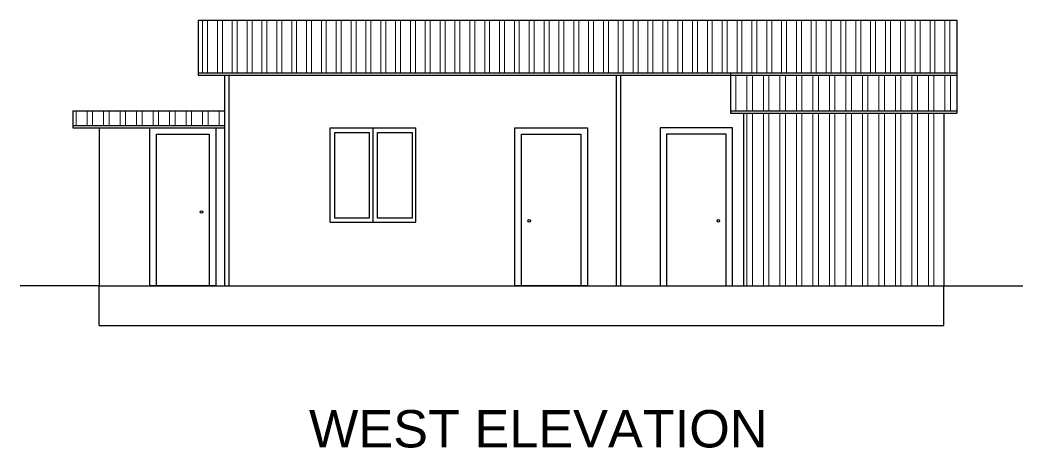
# Model space of a CAD drawing. Header units: inches. Extents: x 0 to 383786, y -45810 to 0.
# Drawn here: x 362662 to 363118, y -41296.6 to -41101.8 of the extents above; entities that cross this region are included whole.
import ezdxf

# ---------------------------------------------------------------- set-up
doc = ezdxf.new("R2010")
doc.units = ezdxf.units.IN
doc.header["$LTSCALE"] = 2
doc.header["$MEASUREMENT"] = 0
doc.layers.get('0').update_dxf_attribs({"linetype": 'CONTINUOUS'})
doc.layers.add('DIM_LINE', color=173, linetype='CONTINUOUS', lineweight=20)
doc.styles.get("Standard").update_dxf_attribs({"font": 'ARIALN.TTF'})

msp = doc.modelspace()

# ---------------------------------------------------------------- hatches: boundary and pattern name
at = {"layer": 'DIM_LINE'}
h = msp.add_hatch(dxfattribs=at)
h.set_pattern_fill('ANSI32', color=256, scale=18, angle=45)
h.paths.add_polyline_path([(363088, -41101.77), (362743, -41101.77), (362743, -41125.78), (363088, -41125.78)])
h = msp.add_hatch(dxfattribs=at)
h.set_pattern_fill('ANSI32', color=256, scale=20, angle=45)
h.paths.add_polyline_path([(363088, -41126.8), (362985, -41126.8), (362985, -41143.11), (363088, -41143.11)])
h = msp.add_hatch(dxfattribs=at)
h.set_pattern_fill('ANSI32', color=256, scale=20, angle=45)
h.paths.add_polyline_path([(362755, -41149.8), (362755, -41143.05), (362686, -41143.05), (362686, -41149.8)])
h = msp.add_hatch(dxfattribs=at)
h.set_pattern_fill('ANSI32', color=256, scale=20, angle=45)
h.paths.add_polyline_path([(363082, -41144.13), (362991, -41144.13), (362991, -41222.8), (363082, -41222.8)])

# ---------------------------------------------------------------- linework, layer by layer
at = {"ltscale": 0.5}
for p, q in [((362743, -41101.77), (363088, -41101.77)), ((362743, -41101.77), (362743, -41126.8)), ((363088, -41101.77), (363088, -41126.8)), ((362743, -41125.78), (363088, -41125.78)), ((362985, -41125.78), (362985, -41144.13)), ((362743, -41126.8), (363088, -41126.8)), ((362755, -41126.8), (362755, -41222.8)), ((362757, -41126.8), (362757, -41222.8)), ((362933, -41126.8), (362933, -41222.8)), ((362935, -41126.8), (362935, -41222.8)), ((363088, -41126.8), (363088, -41144.13)), ((362686, -41143.05), (362755, -41143.05)), ((362686, -41143.05), (362686, -41150.8)), ((362985, -41143.11), (363088, -41143.11)), ((362985, -41144.13), (363088, -41144.13)), ((362991, -41144.13), (362991, -41222.8)), ((363082, -41144.13), (363082, -41222.8)), ((362686, -41149.8), (362755, -41149.8)), ((362686, -41150.8), (362755, -41150.8)), ((362698, -41150.8), (362698, -41222.8)), ((362698, -41222.8), (362662, -41222.8)), ((362698, -41222.8), (362755, -41222.8)), ((362698, -41240.8), (362698, -41222.8)), ((362755, -41222.8), (362991, -41222.8)), ((362991, -41222.8), (363082, -41222.8)), ((363082, -41222.8), (363118, -41222.8)), ((363082, -41240.8), (363082, -41222.8)), ((362698, -41240.8), (362755, -41240.8)), ((362755, -41240.8), (362991, -41240.8)), ((362991, -41240.8), (363082, -41240.8))]:
    msp.add_line(p, q, dxfattribs=at)
at = {"color": 5}
for p, q in [((362803, -41150.8), (362842, -41150.8)), ((362803, -41193.8), (362803, -41150.8)), ((362822.5, -41193.8), (362822.5, -41150.8)), ((362842, -41193.8), (362842, -41150.8)), ((362803, -41193.8), (362842, -41193.8))]:
    msp.add_line(p, q, dxfattribs=at)
for points in [[(362721, -41150.8), (362751, -41150.8), (362751, -41222.8), (362721, -41222.8)], [(362805.08, -41152.93), (362820.71, -41152.93), (362820.71, -41191.94), (362805.08, -41191.94)], [(362824.58, -41152.93), (362840.21, -41152.93), (362840.21, -41191.94), (362824.58, -41191.94)], [(362887, -41150.8), (362920, -41150.8), (362920, -41222.8), (362887, -41222.8)], [(362986, -41150.8), (362953, -41150.8), (362953, -41222.8), (362986, -41222.8)]]:
    msp.add_lwpolyline(points, close=True, dxfattribs=at)
for points in [[(362724, -41222.8), (362724, -41153.8), (362748, -41153.8), (362748, -41222.8)], [(362890, -41222.8), (362890, -41153.8), (362917, -41153.8), (362917, -41222.8)], [(362983, -41222.8), (362983, -41153.8), (362956, -41153.8), (362956, -41222.8)]]:
    msp.add_lwpolyline(points, dxfattribs=at)
at = {"ltscale": 0.5}
for centre in [(362744.48, -41189.17), (362893.52, -41193.2), (362979.48, -41193.2)]:
    msp.add_circle(centre, 0.574, dxfattribs=at)

# ---------------------------------------------------------------- texts
at = {"color": 7, "linetype": 'ByBlock', "lineweight": 5, "insert": (362897.63, -41282.95), "char_height": 6, "width": 272.3405, "attachment_point": 5}
msp.add_mtext('{\\fArial CE|b0|i0|c238|p34;\\P\\fArial CE|b0|i0|c0|p34;\\H2.8333x;WEST\\fArial CE|b0|i0|c238|p34; E\\fArial CE|b0|i0|c0|p34;LEVATION}', dxfattribs=at)

doc.saveas('drawing.dxf')
